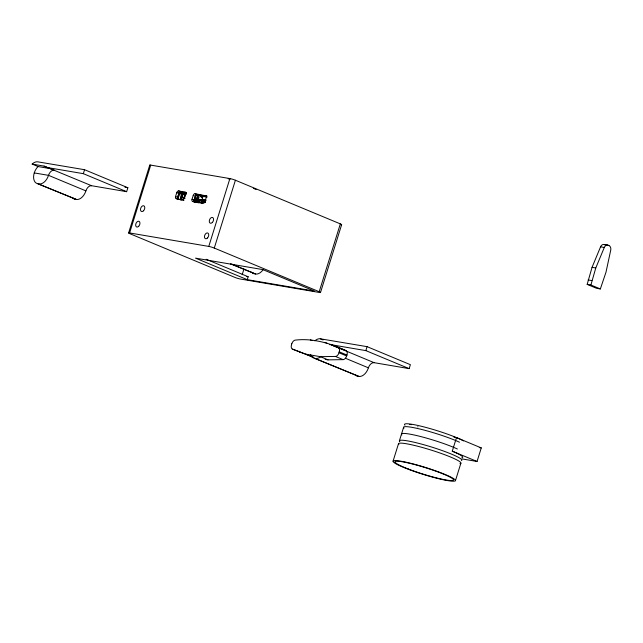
<?xml version="1.0" encoding="UTF-8"?>
<svg xmlns="http://www.w3.org/2000/svg" width="643" height="643" viewBox="0 0 643 643"><rect width="100%" height="100%" fill="white"/><g stroke="black" fill="none" stroke-linecap="round" stroke-linejoin="round"><path stroke-width="0.96" d="M185.184 198.173L184.453 197.948L184.517 196.895L183.167 200.077M201.412 202.151L202.649 197.409M196.975 199.097L198.631 200.15L198.173 202.497L199.226 200.407L202.666 200.343L202.545 199.82L196.975 199.097L195.697 202.481M587.163 284.383L592.05 267.343L600.562 246.832A4.083 3.127 -80.3 0 1 604.524 244.613L608.905 245.522A4.083 3.127 -80.3 0 1 610.729 250.151L605.987 272.222L600.345 288.948L596.608 288.313L587.163 284.383L590.901 285.018L600.345 288.948M590.901 285.018L595.78 267.978L604.299 247.475A4.083 3.127 -80.3 0 1 608.254 245.248M181.985 197.634L181.23 200.005L182.106 196.469L181.029 199.708M182.532 193.133L180.136 199.756L181.704 192.996L185.288 194.065L185.055 195.102L185.594 193.479M195.89 199.595L197.256 199.539L196.002 199.242L196.187 199.7M178.441 193.961L178.545 192.812L181.993 193.503L181.728 194.507M177.83 198.55L179.092 192.723M180.876 200.069L182.636 193.382L181.704 192.996M185.031 196.276L186.028 192.458M199.049 201.99L199.676 199.716L198.775 201.918M201.597 202.167L202.69 197.361L200.929 196.726M194.491 200.632L195.713 196.404M198.277 199.499L199.008 196.967M193.76 201.002L194.25 199.338L193.873 200.238M197.747 198.293L198.221 196.726M48.289 167.702L83.333 173.666L84.563 169.704L127.869 187.724L126.639 191.678L91.603 185.723L44.062 166.111L32.15 164.086A10.216 6.486 -67.4 0 1 37.808 161.843L84.563 169.704M197.112 199.7L198.004 196.838M330.807 344.656L365.843 350.62L367.073 346.657L410.387 364.677L409.157 368.632L374.113 362.676L330.807 344.656A6.125 3.89 -67.4 0 0 329.666 344.696M128.616 232.943L149.747 165.106M340.34 223.885L319.209 291.721A4.083 0.458 17.3 0 1 319.523 292.493L240.353 279.022A4.083 0.458 17.3 0 1 234.848 277.374L129.918 233.722A4.083 0.458 17.3 0 1 129.597 232.951L150.727 165.114L229.897 178.577A4.083 0.458 17.3 0 1 235.41 180.233L340.34 223.885A4.083 0.458 17.3 0 1 340.653 224.656M186.181 192.699L180.86 191.799A2.042 1.294 -67.4 0 0 178.963 193.519L177.749 197.393A2.042 1.294 -67.4 0 0 178.449 199.547L176.262 198.639A2.042 1.294 -67.4 0 1 175.563 196.485L176.777 192.603A2.042 1.294 -67.4 0 1 178.674 190.891L186.341 192.554M194.901 202.352L192.715 201.436A2.042 1.294 -67.4 0 1 192.016 199.282L193.23 195.408A2.042 1.294 -67.4 0 1 195.126 193.688L206.966 196.059M206.757 196.203L197.313 194.596A2.042 1.294 -67.4 0 0 195.416 196.316L193.953 201.058L196.428 201.484M195.882 200.6L197.216 196.308M198.486 200.15L199.185 200.319M129.597 232.951L208.774 246.414L229.897 178.577M319.209 291.721L214.28 248.069L235.41 180.233M242.178 274.73L243.962 269.007M247.258 279.657L314.54 291.102L262.802 269.586L195.52 258.14L247.258 279.657L248.158 276.755L206.114 259.258M291.496 344.68L291.785 343.78M341.642 224.664L320.511 292.501M338.982 352.758L339.263 351.85L346.971 355.057L346.69 355.965L338.982 352.758A4.236 2.693 -67.4 0 1 335.413 356.495M393.074 461.135L398.507 443.694M399.407 440.785L403.635 427.217M461.754 457.872A32.68 3.641 17.3 0 0 452.27 451.169L456.498 437.602L481.269 447.906L477.05 461.473L462.213 458.949M455.453 480.651A32.68 3.641 17.3 0 0 409.896 463.097A32.68 3.641 17.3 0 0 407.429 468.932A32.68 3.641 17.3 0 0 455.453 480.651L460.886 463.209M196.276 202.248L197.12 199.651L205.294 200.431M177.147 198.374L179.236 192.57L180.169 192.964L177.902 198.687M181.205 199.25L183.464 193.519L185.208 193.945L182.459 192.892L181.792 193.744M184.019 197.232L185.634 193.141M198.687 200.503L198.39 201.122L197.538 200.978M180.988 192.9L181.72 193.125M179.164 192.329L180.362 192.53M180.048 193.889L178.457 193.479M181.278 193.744L183.384 194.411L181.278 193.808M184.766 194.017L186.165 194.363M195.134 197.409L195.576 197.417M181.35 193.101L179.839 192.667L180.699 192.587M202.834 201.942L205.366 201.854M333.412 345.87L345.942 350.604C330.124 343.193 312.988 338.089 295.338 340.099A4.236 2.693 -67.4 0 0 291.826 343.78M305.955 354.205L313.663 357.412L292.525 349.141L305.955 354.205L320.343 356.656L335.429 356.439L343.129 359.638A4.236 2.693 -67.4 0 0 346.649 355.957M325.173 359.373L328.051 359.863L343.129 359.638M196.766 201.886L198.502 201.902M198.631 200.15L202.666 200.343M181.061 192.908L181.647 193.085M185.288 194.065L181.993 193.503M192.016 199.282L196.051 200.367M206.186 200.142L202.199 199.571L205.117 200.785M202.754 201.355L205.35 201.709M197.248 201.621L198.663 201.814M124.951 187.234L127.869 187.724M202.674 201.822L205.455 202.288M39.022 183.922A10.216 6.486 -67.4 0 0 48.522 175.346A6.125 3.89 -67.4 0 1 54.213 170.17L50.001 168.579L38.09 166.553A10.216 6.486 -67.4 0 0 33.581 176.841A10.216 6.486 -67.4 0 0 37.728 183.697L76.396 199.467A10.216 6.486 -67.4 0 0 85.897 190.875A6.125 3.89 -67.4 0 1 91.603 185.723M37.728 183.697L76.396 199.467M230.387 263.847L255.649 274.031A10.216 6.486 -67.4 0 0 263.035 269.771M314.845 340.862A10.216 6.486 -67.4 0 1 320.318 338.797L367.073 346.657M310.593 354.574A10.216 6.486 -67.4 0 0 314.298 358.183L358.915 376.42A10.216 6.486 -67.4 0 0 368.407 367.828A6.125 3.89 -67.4 0 1 374.113 362.676M314.298 358.183L358.915 376.42M228.161 178.818L230.122 179.156M604.524 244.613L608.905 245.522M600.562 246.832L604.299 247.475M178.625 192.249L186.478 193.591M195.319 195.094L207.102 197.096M179.976 192.787L179.791 192.755M179.333 192.82L180.169 192.964M182.636 193.382L183.464 193.519M181.873 197.505L184.453 197.948M592.05 267.343L595.78 267.978M34.24 172.919L48.522 175.346L85.897 190.875M197.031 200.56L196.179 200.415L196.284 199.74L197.224 199.901M204.948 202.609L197.819 201.396L199.443 202.159M196.629 201.886L197.538 202.039M176.262 198.639L183.93 200.303M192.715 201.436L203.1 203.204A2.042 1.294 -67.4 0 0 204.996 201.484L206.202 197.61A2.042 1.294 -67.4 0 0 205.511 195.456M197.441 202.601L199.217 202.899M201.002 203.204L202.786 203.509M588.12 279.938L591.857 280.573M246.365 276.45L248.158 276.755M453.902 437.16L456.498 437.602M479.292 447.568L481.269 447.906M196.846 201.235L198.454 201.508M193.583 199.877L196.107 200.327M178.449 193.254L180.088 193.848M202.336 197.337L200.929 196.79M179.839 192.667L181.366 192.98M196.702 199.41L196.002 199.242M205.768 200.777L202.561 199.82L205.061 200.6M196.983 201.203L198.566 201.677M185.739 194.483L184.766 194.082M197.714 197.763C200.704 198.615 195.938 196.79 197.578 197.714M194.813 197.088L195.536 197.393M197.12 199.651L199.226 200.407M202.416 202.031L203.059 202.272M253.334 188.327L256.107 189.484M195.126 193.688L197.313 194.596M193.23 195.408L195.416 196.316M178.674 190.891L180.86 191.799M176.777 192.603L178.963 193.519M175.563 196.485L177.749 197.393M83.333 173.666L126.639 191.678M44.062 166.111L50.001 168.579M32.15 164.086L38.09 166.553M231.689 264.064L255.649 274.031M365.843 350.62L409.157 368.632M320.318 338.797L323.083 339.946M324.811 342.325L327.375 343.394M310.416 339.882L312.136 340.597M345.371 358.239L368.407 367.828M320.343 356.656L328.051 359.863M452.27 451.169L477.05 461.473M194.234 200.15L196.493 201.251M179.405 193.069L179.469 194.154M75.102 199.25A10.216 6.486 -67.4 0 1 72.45 197.666M150.341 165.564A4.083 0.458 17.3 0 1 150.727 165.114M208.774 246.414A4.083 0.458 17.3 0 1 214.28 248.069M194.564 202.215A2.042 1.294 -67.4 0 1 194.202 200.19M182.467 199.7A2.042 1.294 -67.4 0 0 184.372 197.98L185.578 194.106A2.042 1.294 -67.4 0 0 184.887 191.944M292.501 349.197A4.236 2.693 -67.4 0 1 291.544 344.696M300.209 352.404A4.236 2.693 -67.4 0 1 299.204 351.311M338.266 347.341A4.236 2.693 -67.4 0 1 339.223 351.842M345.966 350.548A4.236 2.693 -67.4 0 1 346.931 355.049M321.066 356.343A10.216 6.486 -67.4 0 1 315.6 358.4M357.612 376.203A10.216 6.486 -67.4 0 1 354.968 374.62M254.347 273.814A10.216 6.486 -67.4 0 1 251.702 272.23M605.167 244.887A4.083 3.127 -80.3 0 1 605.875 245.329M404.913 425.208A32.68 3.641 17.3 0 1 426.092 427.482A32.68 3.641 17.3 0 1 463.619 440.921M401.891 434.901A32.68 3.641 17.3 0 1 420.249 436.428A32.68 3.641 17.3 0 1 457.374 448.999M404.005 428.117A32.68 3.641 17.3 0 1 422.363 429.645A32.68 3.641 17.3 0 1 459.488 442.215M398.877 444.594A32.68 3.641 17.3 0 1 431.083 450.068A32.68 3.641 17.3 0 1 459.946 463.691M417.717 426.807A30.551 4.027 15.3 0 1 417.95 426.848M409.663 424.468A30.502 3.4 17.3 0 1 411.633 424.661M399.785 441.685A32.68 3.641 17.3 0 1 430.4 446.668A32.68 3.641 17.3 0 1 461.481 460.597M180.201 192.779L180.964 193.037L180.257 192.787M207.488 237.982A3.062 1.945 -67.4 0 0 207.842 233.047A3.062 1.945 -67.4 0 0 204.458 236.503A3.062 1.945 -67.4 0 0 207.488 237.982M212.319 222.478A3.062 1.945 -67.4 0 0 212.672 217.535A3.062 1.945 -67.4 0 0 209.288 220.999A3.062 1.945 -67.4 0 0 212.319 222.478M138.703 226.28A3.062 1.945 -67.4 0 0 139.057 221.345A3.062 1.945 -67.4 0 0 135.673 224.801A3.062 1.945 -67.4 0 0 138.703 226.28M143.534 210.775A3.062 1.945 -67.4 0 0 143.879 205.84A3.062 1.945 -67.4 0 0 140.504 209.296A3.062 1.945 -67.4 0 0 143.534 210.775M408.482 469.06A30.639 3.416 17.3 0 0 453.5 480.04A30.639 3.416 17.3 0 0 410.797 463.579A30.639 3.416 17.3 0 0 408.482 469.06"/></g></svg>
